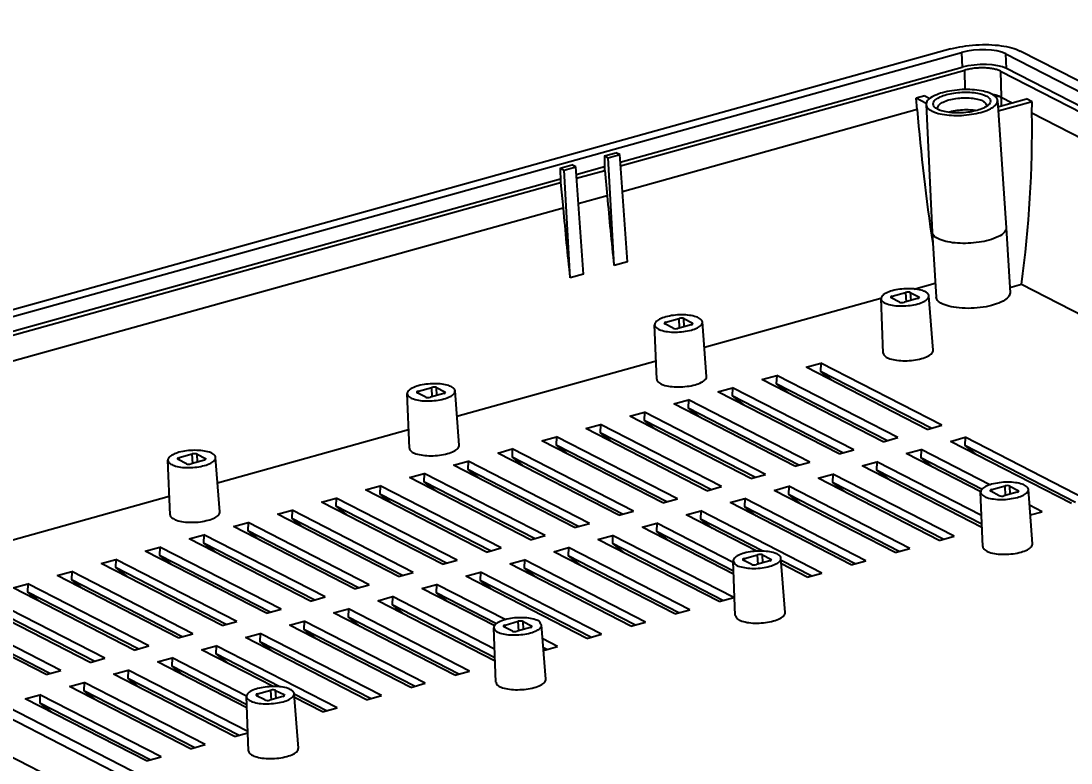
# Model space of a CAD drawing. Header units: millimetres. Extents: x -5407 to -45, y -6458 to 594.
# Drawn here: x -1133.2 to -1036.7, y -1979.2 to -1911 of the extents above; entities that cross this region are included whole.
import ezdxf

# ---------------------------------------------------------------- set-up
doc = ezdxf.new("R2010")
doc.units = ezdxf.units.MM
doc.layers.get('0').update_dxf_attribs({"linetype": 'CONTINUOUS'})
doc.layers.get('Defpoints').update_dxf_attribs({"linetype": 'CONTINUOUS'})
doc.layers.add('dim', color=3, linetype='CONTINUOUS', lineweight=9)
doc.styles.add('LongTou', font='romand.shx', dxfattribs={"width": 0.8, "bigfont": 'whgdtxt.shx'})
doc.dimstyles.new('YanXiu', dxfattribs={"dimtxt": 2.5, "dimasz": 2.2, "dimexe": 1, "dimexo": 0, "dimgap": 0.66, "dimtad": 0, "dimzin": 0, "dimdsep": 46, "dimtxsty": 'LongTou', "dimblk": 'CLOSEDBLANK', "dimcen": 0, "dimclrd": 256, "dimclre": 131, "dimclrt": 42, "dimadec": 0, "dimazin": 0, "dimtfac": 1, "dimtdec": 4, "dimtofl": 0, "dimtmove": 0, "dimatfit": 3, "dimldrblk": 'CLOSEDBLANK', "dimfxl": 0, "dimtolj": 1, "dimtzin": 0, "dimlwd": 0, "dimlwe": 0, "dimarcsym": 0})

# ---------------------------------------------------------------- blocks, each defined once
blk = doc.blocks.new('*U6')
at = {"color": 7}
for p, q in [((7.59, 65.28), (-154.65, 20.14)), ((-154.01, 19.57), (8.82, 64.88)), ((8.82, 64.88), (8.9, 63.17)), ((13.99, 63.03), (13.92, 64.73)), ((13.92, 64.73), (33.44, 54.71)), ((33.26, 55.97), (15.58, 65.05)), ((8.9, 63.17), (-30.36, 52.25)), ((-30.33, 51.85), (9.2, 62.85)), ((9.26, 60.6), (9.2, 62.85)), ((13.32, 62.73), (13.4, 59.74)), ((13.32, 62.73), (31, 53.65)), ((31.62, 53.97), (13.99, 63.03)), ((4.62, 59.9), (3.61, 59.62)), ((3.74, 58.32), (3.61, 59.62)), ((4.78, 59.02), (3.61, 59.62)), ((4.62, 59.9), (5.2, 59.6)), ((12.96, 59.38), (13.96, 44.75)), ((13.01, 58.65), (16.29, 59.56)), ((16.94, 59.23), (13.05, 58.15)), ((13.4, 59.74), (14.64, 59.1)), ((16.94, 59.23), (16.29, 59.56)), ((16.91, 57.94), (16.94, 59.23)), ((3.74, 58.32), (-30.12, 48.89)), ((4.75, 58.9), (5.47, 44.25)), ((16.91, 57.94), (31.18, 50.61)), ((-32.19, 53.01), (-30.87, 53.37)), ((-31.75, 52.78), (-30.43, 53.15)), ((-30.43, 53.15), (-30.87, 53.37)), ((-29.54, 40.83), (-30.43, 53.15)), ((-37.25, 51.6), (-35.93, 51.97)), ((-35.48, 51.74), (-35.93, 51.97)), ((-32.19, 53.01), (-32.16, 51.38)), ((-32.19, 53.01), (-31.75, 52.78)), ((-31.06, 40.41), (-31.75, 52.78)), ((-37.25, 51.6), (-37.22, 49.98)), ((-37.25, 51.6), (-36.81, 51.37)), ((-36.81, 51.37), (-35.48, 51.74)), ((-36.12, 39), (-36.81, 51.37)), ((-34.6, 39.42), (-35.48, 51.74)), ((-32.16, 51.75), (-35.42, 50.84)), ((-35.39, 50.44), (-32.15, 51.34)), ((-32.15, 51.34), (-31.85, 48.41)), ((-37.22, 50.34), (-106.25, 31.13)), ((-106.22, 30.73), (-37.21, 49.94)), ((-37.21, 49.94), (-36.91, 47)), ((-31.85, 48.41), (-35.18, 47.49)), ((-36.91, 47), (-106.01, 27.78)), ((13.96, 44.75), (13.96, 44.74)), ((13.96, 44.74), (14.4, 37.28)), ((5.47, 44.24), (5.47, 44.25)), ((5.47, 44.24), (5.91, 36.78)), ((-29.54, 40.83), (-31.06, 40.41)), ((-34.6, 39.42), (-36.12, 39)), ((3.36, 37.71), (5.82, 38.4)), ((15.7, 38.24), (14.36, 37.87)), ((30.22, 30.78), (15.7, 38.24)), ((-20.7, 31.02), (-0.43, 36.66)), ((-0.16, 30.35), (-0.41, 36.61)), ((1.72, 36.21), (0.76, 36.7)), ((0.88, 36.91), (2.4, 37.33)), ((0.9, 36.63), (0.88, 36.91)), ((3.79, 36.61), (2.27, 36.19)), ((2.4, 37.33), (2.46, 36.2)), ((2.95, 37.31), (3, 36.39)), ((2.95, 37.31), (3.91, 36.82)), ((3.92, 36.67), (3.91, 36.82)), ((3.91, 36.82), (3.97, 36.75)), ((5.56, 30.69), (5.08, 36.93)), ((-25.13, 33.9), (-23.61, 34.33)), ((-25.1, 33.62), (-25.13, 33.9)), ((-23.55, 33.2), (-23.61, 34.33)), ((-23.01, 33.39), (-23.06, 34.31)), ((-23.06, 34.31), (-22.09, 33.82)), ((-22.09, 33.67), (-22.09, 33.82)), ((-22.09, 33.82), (-22.03, 33.74)), ((-20.44, 27.68), (-20.93, 33.93)), ((-26.17, 27.35), (-26.42, 33.6)), ((-24.29, 33.21), (-25.25, 33.7)), ((-22.22, 33.61), (-23.74, 33.19)), ((-49.12, 23.11), (-26.25, 29.47)), ((-9.03, 28.73), (-7.34, 29.2)), ((-7.34, 29.2), (-7.38, 28.24)), ((6.56, 22.06), (-7.34, 29.2)), ((-14.09, 27.32), (-12.4, 27.79)), ((-12.4, 27.79), (-12.44, 26.83)), ((1.5, 20.65), (-12.4, 27.79)), ((4.88, 21.59), (-9.03, 28.73)), ((5.33, 21.72), (-7.38, 28.24)), ((-7.38, 28.24), (-6.03, 27.19)), ((-0.18, 20.18), (-14.09, 27.32)), ((0.27, 20.31), (-12.44, 26.83)), ((-12.44, 26.83), (-11.08, 25.78)), ((-54.58, 19.44), (-54.83, 25.7)), ((-52.7, 25.3), (-53.67, 25.79)), ((-53.54, 26), (-52.02, 26.42)), ((-53.52, 25.72), (-53.54, 26)), ((-50.63, 25.7), (-52.15, 25.28)), ((-51.97, 25.29), (-52.02, 26.42)), ((-51.43, 25.48), (-51.47, 26.4)), ((-51.47, 26.4), (-50.51, 25.91)), ((-50.51, 25.76), (-50.51, 25.91)), ((-50.51, 25.91), (-50.45, 25.84)), ((-48.86, 19.78), (-49.34, 26.02)), ((-19.15, 25.92), (-17.46, 26.38)), ((-5.24, 18.78), (-19.15, 25.92)), ((-17.46, 26.38), (-17.5, 25.43)), ((-17.5, 25.43), (-16.14, 24.37)), ((-4.79, 18.9), (-17.5, 25.43)), ((-3.55, 19.24), (-17.46, 26.38)), ((-24.21, 24.51), (-22.52, 24.98)), ((-10.3, 17.37), (-24.21, 24.51)), ((-22.52, 24.98), (-22.56, 24.02)), ((-8.61, 17.84), (-22.52, 24.98)), ((-29.26, 23.1), (-27.58, 23.57)), ((-15.36, 15.96), (-29.26, 23.1)), ((-27.58, 23.57), (-27.62, 22.61)), ((-13.67, 16.43), (-27.58, 23.57)), ((-9.85, 17.49), (-22.56, 24.02)), ((-22.56, 24.02), (-21.2, 22.97)), ((-34.32, 21.69), (-32.64, 22.16)), ((-32.64, 22.16), (-32.68, 21.2)), ((-18.73, 15.02), (-32.64, 22.16)), ((-14.91, 16.09), (-27.62, 22.61)), ((-27.62, 22.61), (-26.26, 21.56)), ((4.88, 21.59), (6.56, 22.06)), ((-76.61, 15.46), (-54.67, 21.57)), ((-39.38, 20.28), (-37.7, 20.75)), ((-37.7, 20.75), (-37.74, 19.8)), ((-23.79, 13.61), (-37.7, 20.75)), ((-20.42, 14.55), (-34.32, 21.69)), ((-32.68, 21.2), (-31.32, 20.15)), ((-19.97, 14.68), (-32.68, 21.2)), ((-0.18, 20.18), (1.5, 20.65)), ((7.55, 20.22), (9.24, 20.69)), ((9.24, 20.69), (9.2, 19.73)), ((23.14, 13.55), (9.24, 20.69)), ((-44.44, 18.88), (-42.76, 19.35)), ((-42.76, 19.35), (-42.79, 18.39)), ((-28.85, 12.21), (-42.76, 19.35)), ((-25.48, 13.14), (-39.38, 20.28)), ((-37.74, 19.8), (-36.38, 18.74)), ((-25.03, 13.27), (-37.74, 19.8)), ((21.46, 13.08), (7.55, 20.22)), ((21.91, 13.2), (9.2, 19.73)), ((9.2, 19.73), (10.55, 18.68)), ((-80.19, 17.65), (-81.15, 18.14)), ((-81.03, 18.35), (-79.51, 18.77)), ((-81.01, 18.07), (-81.03, 18.35)), ((-79.45, 17.64), (-79.51, 18.77)), ((-78.91, 17.84), (-78.96, 18.75)), ((-78.96, 18.75), (-78, 18.26)), ((-77.99, 18.11), (-78, 18.26)), ((-78, 18.26), (-77.94, 18.19)), ((-76.35, 12.13), (-76.83, 18.37)), ((-30.54, 11.74), (-44.44, 18.88)), ((-30.09, 11.86), (-42.79, 18.39)), ((-42.79, 18.39), (-41.44, 17.33)), ((-5.24, 18.78), (-3.55, 19.24)), ((2.49, 18.81), (4.18, 19.28)), ((11.04, 14.42), (2.49, 18.81)), ((4.18, 19.28), (4.14, 18.32)), ((11.19, 14.7), (4.14, 18.32)), ((4.14, 18.32), (5.49, 17.27)), ((12.09, 15.21), (4.18, 19.28)), ((-156.44, 17.19), (-15.56, -55.15)), ((-155.15, 17.69), (-13.9, -54.83)), ((-82.07, 11.79), (-82.32, 18.05)), ((-78.12, 18.06), (-79.64, 17.63)), ((-49.5, 17.47), (-47.82, 17.94)), ((-35.6, 10.33), (-49.5, 17.47)), ((-47.82, 17.94), (-47.85, 16.98)), ((-35.15, 10.45), (-47.85, 16.98)), ((-47.85, 16.98), (-46.5, 15.93)), ((-33.91, 10.8), (-47.82, 17.94)), ((-10.3, 17.37), (-8.61, 17.84)), ((-2.57, 17.4), (-0.88, 17.87)), ((11.18, 10.34), (-2.57, 17.4)), ((-0.88, 17.87), (-0.92, 16.91)), ((11.17, 10.71), (-0.92, 16.91)), ((-0.92, 16.91), (0.44, 15.86)), ((11.13, 11.71), (-0.88, 17.87)), ((-54.56, 16.06), (-52.87, 16.53)), ((-40.66, 8.92), (-54.56, 16.06)), ((-52.87, 16.53), (-52.91, 15.57)), ((-38.97, 9.39), (-52.87, 16.53)), ((-15.36, 15.96), (-13.67, 16.43)), ((-7.63, 15.99), (-5.94, 16.46)), ((6.28, 8.85), (-7.63, 15.99)), ((-5.94, 16.46), (-5.98, 15.51)), ((7.97, 9.32), (-5.94, 16.46)), ((-59.62, 14.65), (-57.93, 15.12)), ((-45.71, 7.51), (-59.62, 14.65)), ((-57.93, 15.12), (-57.97, 14.16)), ((-44.03, 7.98), (-57.93, 15.12)), ((-52.91, 15.57), (-51.56, 14.52)), ((-40.2, 9.05), (-52.91, 15.57)), ((-20.42, 14.55), (-18.73, 15.02)), ((-12.69, 14.59), (-11, 15.06)), ((1.22, 7.45), (-12.69, 14.59)), ((-11, 15.06), (-11.04, 14.1)), ((2.91, 7.92), (-11, 15.06)), ((6.73, 8.98), (-5.98, 15.51)), ((-5.98, 15.51), (-4.62, 14.45)), ((13.15, 13.98), (12.19, 14.48)), ((12.31, 14.68), (13.83, 15.1)), ((12.33, 14.4), (12.31, 14.68)), ((13.89, 13.98), (13.83, 15.1)), ((14.43, 14.17), (14.38, 15.09)), ((14.38, 15.09), (15.34, 14.59)), ((15.35, 14.45), (15.34, 14.59)), ((15.34, 14.59), (15.4, 14.52)), ((16.99, 8.46), (16.51, 14.7)), ((-105.02, 7.55), (-82.16, 13.92)), ((-64.68, 13.24), (-62.99, 13.71)), ((-62.99, 13.71), (-63.03, 12.76)), ((-49.09, 6.57), (-62.99, 13.71)), ((-57.97, 14.16), (-56.62, 13.11)), ((-45.26, 7.64), (-57.97, 14.16)), ((-25.48, 13.14), (-23.79, 13.61)), ((-17.74, 13.18), (-16.06, 13.65)), ((-16.06, 13.65), (-16.1, 12.69)), ((-2.15, 6.51), (-16.06, 13.65)), ((1.67, 7.57), (-11.04, 14.1)), ((-11.04, 14.1), (-9.68, 13.04)), ((11.27, 8.13), (11.02, 14.38)), ((15.22, 14.39), (13.7, 13.97)), ((-155.8, 12.51), (-15.2, -59.68)), ((-69.74, 11.84), (-68.05, 12.31)), ((-68.05, 12.31), (-68.09, 11.35)), ((-54.15, 5.17), (-68.05, 12.31)), ((-50.77, 6.1), (-64.68, 13.24)), ((-50.32, 6.23), (-63.03, 12.76)), ((-63.03, 12.76), (-61.68, 11.7)), ((-30.54, 11.74), (-28.85, 12.21)), ((-22.8, 11.77), (-21.12, 12.24)), ((-21.12, 12.24), (-21.16, 11.28)), ((-7.21, 5.1), (-21.12, 12.24)), ((-3.84, 6.04), (-17.74, 13.18)), ((-3.39, 6.16), (-16.1, 12.69)), ((-16.1, 12.69), (-14.74, 11.64)), ((18.08, 12.14), (16.65, 12.88)), ((16.74, 11.77), (18.08, 12.14)), ((-74.8, 10.43), (-73.11, 10.9)), ((-73.11, 10.9), (-73.15, 9.94)), ((-59.21, 3.76), (-73.11, 10.9)), ((-55.83, 4.7), (-69.74, 11.84)), ((-68.09, 11.35), (-66.74, 10.3)), ((-55.38, 4.82), (-68.09, 11.35)), ((-14.67, 7.6), (-22.8, 11.77)), ((-21.16, 11.28), (-19.8, 10.23)), ((-13.99, 7.6), (-21.16, 11.28)), ((16.85, 11.8), (16.73, 11.86)), ((-60.89, 3.29), (-74.8, 10.43)), ((-73.15, 9.94), (-71.79, 8.89)), ((-60.44, 3.41), (-73.15, 9.94)), ((-35.6, 10.33), (-33.91, 10.8)), ((-27.86, 10.36), (-26.18, 10.83)), ((-17.34, 4.96), (-27.86, 10.36)), ((-26.18, 10.83), (-26.22, 9.87)), ((-17.35, 5.32), (-26.22, 9.87)), ((-26.22, 9.87), (-24.86, 8.82)), ((-17.39, 6.32), (-26.18, 10.83)), ((-79.86, 9.02), (-78.17, 9.49)), ((-65.95, 1.88), (-79.86, 9.02)), ((-78.17, 9.49), (-78.21, 8.53)), ((-78.21, 8.53), (-76.85, 7.48)), ((-65.5, 2.01), (-78.21, 8.53)), ((-64.27, 2.35), (-78.17, 9.49)), ((-40.66, 8.92), (-38.97, 9.39)), ((-32.92, 8.96), (-31.24, 9.42)), ((-19.02, 1.82), (-32.92, 8.96)), ((-31.24, 9.42), (-31.27, 8.47)), ((-18.57, 1.94), (-31.27, 8.47)), ((-31.27, 8.47), (-29.92, 7.41)), ((-17.33, 2.28), (-31.24, 9.42)), ((6.28, 8.85), (7.97, 9.32)), ((-84.92, 7.61), (-83.23, 8.08)), ((-71.01, 0.47), (-84.92, 7.61)), ((-83.23, 8.08), (-83.27, 7.12)), ((-69.32, 0.94), (-83.23, 8.08)), ((-45.71, 7.51), (-44.03, 7.98)), ((-37.98, 7.55), (-36.3, 8.02)), ((-24.08, 0.41), (-37.98, 7.55)), ((-36.3, 8.02), (-36.33, 7.06)), ((-22.39, 0.88), (-36.3, 8.02)), ((1.22, 7.45), (2.91, 7.92)), ((-89.98, 6.21), (-88.29, 6.67)), ((-76.07, -0.93), (-89.98, 6.21)), ((-88.29, 6.67), (-88.33, 5.72)), ((-74.38, -0.46), (-88.29, 6.67)), ((-70.56, 0.6), (-83.27, 7.12)), ((-83.27, 7.12), (-81.91, 6.07)), ((-50.77, 6.1), (-49.09, 6.57)), ((-43.04, 6.14), (-41.35, 6.61)), ((-29.14, -1), (-43.04, 6.14)), ((-41.35, 6.61), (-41.39, 5.65)), ((-27.45, -0.53), (-41.35, 6.61)), ((-23.62, 0.53), (-36.33, 7.06)), ((-36.33, 7.06), (-34.98, 6.01)), ((-17.15, 0.22), (-17.4, 6.47)), ((-15.27, 6.08), (-16.23, 6.57)), ((-16.11, 6.77), (-14.59, 7.2)), ((-16.08, 6.49), (-16.11, 6.77)), ((-13.2, 6.48), (-14.71, 6.06)), ((-14.53, 6.07), (-14.59, 7.2)), ((-13.99, 6.26), (-14.04, 7.18)), ((-14.04, 7.18), (-13.07, 6.69)), ((-13.07, 6.54), (-13.07, 6.69)), ((-13.07, 6.69), (-13.01, 6.61)), ((-11.42, 0.55), (-11.91, 6.8)), ((-8.45, 4.76), (-11.88, 6.52)), ((-8.9, 4.63), (-11.86, 6.15)), ((-3.84, 6.04), (-2.15, 6.51)), ((-95.03, 4.8), (-93.35, 5.27)), ((-93.35, 5.27), (-93.39, 4.31)), ((-79.44, -1.87), (-93.35, 5.27)), ((-88.33, 5.72), (-86.97, 4.66)), ((-75.62, -0.81), (-88.33, 5.72)), ((-55.83, 4.7), (-54.15, 5.17)), ((-48.1, 4.73), (-46.41, 5.2)), ((-46.41, 5.2), (-46.45, 4.24)), ((-32.51, -1.94), (-46.41, 5.2)), ((-41.39, 5.65), (-40.04, 4.6)), ((-28.68, -0.87), (-41.39, 5.65)), ((-8.9, 4.63), (-7.21, 5.1)), ((-100.09, 3.39), (-98.41, 3.86)), ((-98.41, 3.86), (-98.45, 2.9)), ((-84.5, -3.28), (-98.41, 3.86)), ((-81.13, -2.34), (-95.03, 4.8)), ((-93.39, 4.31), (-92.03, 3.26)), ((-80.68, -2.22), (-93.39, 4.31)), ((-60.89, 3.29), (-59.21, 3.76)), ((-53.16, 3.32), (-51.47, 3.79)), ((-51.47, 3.79), (-51.51, 2.84)), ((-43.6, -0.25), (-51.47, 3.79)), ((-34.19, -2.41), (-48.1, 4.73)), ((-33.74, -2.28), (-46.45, 4.24)), ((-46.45, 4.24), (-45.1, 3.19)), ((-89.56, -4.69), (-103.47, 2.45)), ((-86.19, -3.75), (-100.09, 3.39)), ((-98.45, 2.9), (-97.09, 1.85)), ((-85.74, -3.62), (-98.45, 2.9)), ((-44.78, -0.98), (-53.16, 3.32)), ((-44.64, -0.69), (-51.51, 2.84)), ((-51.51, 2.84), (-50.16, 1.78)), ((-91.25, -5.16), (-105.15, 1.98)), ((-90.8, -5.03), (-103.51, 1.49)), ((-65.95, 1.88), (-64.27, 2.35)), ((-58.22, 1.92), (-56.53, 2.39)), ((-44.73, -5.01), (-58.22, 1.92)), ((-56.53, 2.39), (-56.57, 1.43)), ((-56.57, 1.43), (-55.22, 0.37)), ((-44.75, -4.64), (-56.57, 1.43)), ((-44.79, -3.65), (-56.53, 2.39)), ((-19.02, 1.82), (-17.33, 2.28)), ((-96.31, -6.57), (-110.21, 0.57)), ((-95.86, -6.44), (-108.56, 0.09)), ((-94.62, -6.1), (-108.53, 1.04)), ((-71.01, 0.47), (-69.32, 0.94)), ((-63.28, 0.51), (-61.59, 0.98)), ((-49.37, -6.63), (-63.28, 0.51)), ((-61.59, 0.98), (-61.63, 0.02)), ((-61.63, 0.02), (-60.27, -1.03)), ((-48.92, -6.51), (-61.63, 0.02)), ((-47.69, -6.16), (-61.59, 0.98)), ((-24.08, 0.41), (-22.39, 0.88)), ((-76.07, -0.93), (-74.38, -0.46)), ((-68.34, -0.9), (-66.65, -0.43)), ((-54.43, -8.04), (-68.34, -0.9)), ((-66.65, -0.43), (-66.69, -1.39)), ((-52.75, -7.57), (-66.65, -0.43)), ((-44.64, -7.43), (-44.88, -1.18)), ((-42.75, -1.57), (-43.72, -1.08)), ((-43.59, -0.88), (-42.08, -0.45)), ((-43.57, -1.15), (-43.59, -0.88)), ((-40.68, -1.17), (-42.2, -1.59)), ((-42.02, -1.58), (-42.08, -0.45)), ((-41.48, -1.39), (-41.52, -0.47)), ((-41.52, -0.47), (-40.56, -0.96)), ((-40.56, -1.11), (-40.56, -0.96)), ((-40.56, -0.96), (-40.5, -1.03)), ((-38.91, -7.09), (-39.39, -0.85)), ((-29.14, -1), (-27.45, -0.53)), ((-81.13, -2.34), (-79.44, -1.87)), ((-73.4, -2.31), (-71.71, -1.84)), ((-59.49, -9.45), (-73.4, -2.31)), ((-71.71, -1.84), (-71.75, -2.8)), ((-57.8, -8.98), (-71.71, -1.84)), ((-53.98, -7.91), (-66.69, -1.39)), ((-66.69, -1.39), (-65.33, -2.44)), ((-34.19, -2.41), (-32.51, -1.94)), ((-86.19, -3.75), (-84.5, -3.28)), ((-78.46, -3.72), (-76.77, -3.25)), ((-76.77, -3.25), (-76.81, -4.2)), ((-62.86, -10.39), (-76.77, -3.25)), ((-59.04, -9.32), (-71.75, -2.8)), ((-71.75, -2.8), (-70.39, -3.85)), ((-37.57, -3.35), (-39.27, -2.47)), ((-38.8, -3.69), (-39.19, -3.49)), ((-39.17, -3.79), (-37.57, -3.35)), ((-91.25, -5.16), (-89.56, -4.69)), ((-83.51, -5.12), (-81.83, -4.65)), ((-81.83, -4.65), (-81.87, -5.61)), ((-73.28, -9.04), (-81.83, -4.65)), ((-70.23, -7.94), (-78.46, -3.72)), ((-76.81, -4.2), (-75.45, -5.26)), ((-69.45, -7.98), (-76.81, -4.2)), ((-73.25, -10.39), (-83.51, -5.12)), ((-81.87, -5.61), (-80.51, -6.66)), ((-73.26, -10.03), (-81.87, -5.61)), ((-96.31, -6.57), (-94.62, -6.1)), ((-88.57, -6.53), (-86.89, -6.06)), ((-74.67, -13.67), (-88.57, -6.53)), ((-86.89, -6.06), (-86.93, -7.02)), ((-74.22, -13.54), (-86.93, -7.02)), ((-86.93, -7.02), (-85.57, -8.07)), ((-73.14, -13.12), (-86.89, -6.06)), ((-49.37, -6.63), (-47.69, -6.16)), ((-93.63, -7.94), (-91.95, -7.47)), ((-79.73, -15.08), (-93.63, -7.94)), ((-91.95, -7.47), (-91.98, -8.43)), ((-91.98, -8.43), (-90.63, -9.48)), ((-79.28, -14.95), (-91.98, -8.43)), ((-78.04, -14.61), (-91.95, -7.47)), ((-72.01, -8.78), (-70.49, -8.36)), ((-70.43, -9.49), (-70.49, -8.36)), ((-69.89, -9.29), (-69.94, -8.38)), ((-69.94, -8.38), (-68.98, -8.87)), ((-54.43, -8.04), (-52.75, -7.57)), ((-98.69, -9.35), (-97.01, -8.88)), ((-84.79, -16.49), (-98.69, -9.35)), ((-97.01, -8.88), (-97.04, -9.83)), ((-83.1, -16.02), (-97.01, -8.88)), ((-73.05, -15.34), (-73.3, -9.08)), ((-71.17, -9.48), (-72.13, -8.99)), ((-71.99, -9.06), (-72.01, -8.78)), ((-69.1, -9.07), (-70.62, -9.5)), ((-68.97, -9.02), (-68.98, -8.87)), ((-68.98, -8.87), (-68.92, -8.94)), ((-67.33, -15), (-67.81, -8.76)), ((-64.1, -10.73), (-67.81, -8.83)), ((-64.55, -10.85), (-67.78, -9.2)), ((-59.49, -9.45), (-57.8, -8.98)), ((-97.04, -9.83), (-95.69, -10.89)), ((-84.34, -16.36), (-97.04, -9.83)), ((-64.55, -10.85), (-62.86, -10.39)), ((-74.67, -13.67), (-73.13, -13.24)), ((-79.73, -15.08), (-78.04, -14.61)), ((-84.79, -16.49), (-83.1, -16.02))]:
    blk.add_line(p, q, dxfattribs=at)
for centre, radius, start, end in [((11.62, 55.17), 4.93, 76.408, 80.4431), ((11.63, 53.63), 6.38, 79.5784, 81.1466), ((-312.45, 46.9), 326.1, 2.0848, 2.256), ((8.82, 53.2), 5.02, 105.5471, 106.3546), ((10.08, 62.37), 4.46, 294.7197, 295.1379)]:
    blk.add_arc(centre, radius, start, end, dxfattribs=at)
for centre, major_axis, ratio, start_param, end_param in [((10.8, 63.87), (3.69, 0.22), 0.357423, 0.544552, 2.11413), ((10.88, 62.16), (3.69, 0.22), 0.357423, 0.544552, 2.11413), ((66.02, 31.92), (-30.37, 113.14), 0.486781, 1.207416, 1.344272), ((-82.09, 36.22), (52.27, 104.84), 0.802176, -1.172421, -0.996785), ((30.42, 22.02), (-30.37, 113.14), 0.486781, 1.207416, 1.27896), ((25.36, 20.61), (-30.37, 113.14), 0.486781, 1.207416, 1.27896), ((1.09, 36.8), (0.399, 0.023), 0.356941, 2.115348, 3.68584), ((2.06, 36.3), (0.399, 0.023), 0.357134, -2.597223, -1.026732), ((2.61, 37.22), (0.399, 0.023), 0.357134, 0.544369, 2.114861), ((3.57, 36.72), (0.399, 0.023), 0.356941, -1.026245, -0.008026), ((-24.91, 33.79), (0.399, 0.023), 0.356941, 2.115348, 3.68584), ((-23.39, 34.22), (0.399, 0.023), 0.357134, 0.544369, 2.114861), ((-23.95, 33.3), (0.399, 0.023), 0.357134, -2.597223, -1.026732), ((-22.43, 33.72), (0.399, 0.023), 0.356941, -1.026245, -0.008026), ((-53.33, 25.89), (0.399, 0.023), 0.356941, 2.115348, 3.68584), ((-51.81, 26.31), (0.399, 0.023), 0.357134, 0.544369, 2.114861), ((-50.85, 25.81), (0.399, 0.023), 0.356941, -1.026245, -0.008026), ((-52.37, 25.39), (0.399, 0.023), 0.357134, -2.597223, -1.026732), ((-80.82, 18.24), (0.399, 0.023), 0.356941, 2.115348, 3.68584), ((-79.3, 18.66), (0.399, 0.023), 0.357134, 0.544369, 2.114861), ((-78.34, 18.17), (0.399, 0.023), 0.356941, -1.026245, -0.008026), ((-79.85, 17.74), (0.399, 0.023), 0.357134, -2.597223, -1.026732), ((12.52, 14.57), (0.399, 0.023), 0.356941, 2.115348, 3.68584), ((14.04, 14.99), (0.399, 0.023), 0.357134, 0.544369, 2.114861), ((15.01, 14.5), (0.399, 0.023), 0.356941, -1.026245, -0.008026), ((13.49, 14.08), (0.399, 0.023), 0.357134, -2.597223, -1.026732), ((-14.37, 7.09), (0.399, 0.023), 0.357134, 0.544369, 2.114861), ((-15.89, 6.66), (0.399, 0.023), 0.356941, 2.115348, 3.68584), ((-14.93, 6.17), (0.399, 0.023), 0.357134, -2.597223, -1.026732), ((-13.41, 6.59), (0.399, 0.023), 0.356941, -1.026245, -0.008026), ((-43.38, -0.99), (0.399, 0.023), 0.356941, 2.115348, 3.68584), ((-41.86, -0.56), (0.399, 0.023), 0.357134, 0.544369, 2.114861), ((-40.9, -1.06), (0.399, 0.023), 0.356941, -1.026245, -0.008026), ((-42.42, -1.48), (0.399, 0.023), 0.357134, -2.597223, -1.026732), ((-70.28, -8.47), (0.399, 0.023), 0.357134, 0.544369, 2.114861), ((-71.8, -8.89), (0.399, 0.023), 0.356941, 2.115348, 3.68584), ((-70.83, -9.39), (0.399, 0.023), 0.357134, -2.597223, -1.026732), ((-69.31, -8.96), (0.399, 0.023), 0.356941, -1.026245, -0.008026)]:
    blk.add_ellipse(centre, major_axis=major_axis, ratio=ratio, start_param=start_param, end_param=end_param, dxfattribs=at)
for points, start_tangent, end_tangent in [([(7.59, 65.28), (8.97, 65.58), (10.47, 65.75), (11.97, 65.78), (13.38, 65.66), (14.61, 65.42), (15.58, 65.05)], (0.963395, 0.268086), (0.889585, -0.456769)), ([(13.32, 62.73), (12.96, 62.88), (12.52, 62.99), (12.01, 63.07), (11.45, 63.11), (10.87, 63.1), (10.29, 63.06), (9.72, 62.97), (9.2, 62.85)], (-0.889445, 0.457043), (-0.963356, -0.268225)), ([(12.96, 59.38), (12.93, 59.54), (12.61, 59.92), (11.99, 60.24), (11.12, 60.48), (10.06, 60.6), (8.9, 60.61), (7.73, 60.49), (6.66, 60.26)], (-0.049312, 0.998783), (-0.963395, -0.268086)), ([(7.09, 60.04), (7.95, 60.22), (8.88, 60.31), (9.8, 60.31), (10.65, 60.22), (11.35, 60.03), (11.86, 59.77), (12.12, 59.47), (12.12, 59.13), (11.93, 58.86)], (0.963395, 0.268086), (-0.729696, -0.683772)), ([(6.66, 60.26), (5.77, 59.94), (5.13, 59.56), (4.8, 59.15), (4.76, 58.9)], (-0.963395, -0.268086), (0.033937, -0.999424)), ([(5.84, 58.5), (5.6, 58.8), (5.6, 59.13), (5.86, 59.47), (6.38, 59.78), (7.09, 60.04)], (-0.798721, 0.601701), (0.963395, 0.268086)), ([(6.29, 58.9), (6.73, 59.19), (7.39, 59.44)], (0.721877, 0.692021), (0.963395, 0.268086)), ([(7.39, 59.44), (8.19, 59.6), (9.06, 59.67), (9.92, 59.65), (10.67, 59.53), (11.25, 59.32), (11.59, 59.05), (11.68, 58.83)], (0.963395, 0.268086), (0.098916, -0.995096)), ([(11.98, 58.34), (12.59, 58.71), (12.92, 59.12), (12.96, 59.38)], (0.905276, 0.424824), (-0.049312, 0.998783)), ([(13.13, 59.85), (12.78, 59.96)], (-0.940022, 0.341115), (-0.971786, 0.235864)), ([(13.09, 59.84), (12.78, 59.9)], (-0.96877, 0.24796), (-0.983471, 0.181065)), ([(13.4, 59.74), (13.09, 59.84)], (-0.934538, 0.355863), (-0.96877, 0.24796)), ([(13.4, 59.74), (13.13, 59.85)], (-0.888325, 0.459215), (-0.940022, 0.341115)), ([(4.76, 58.9), (4.79, 58.73), (5.11, 58.34), (5.73, 58.02)], (0.033937, -0.999424), (0.938549, -0.345146)), ([(5.73, 58.02), (6.6, 57.79)], (0.938549, -0.345146), (0.983341, -0.181772)), ([(6.36, 58.23), (5.86, 58.49), (5.84, 58.5)], (-0.940425, 0.340001), (-0.798721, 0.601701)), ([(6.09, 58.5), (6.1, 58.59), (6.29, 58.9)], (-0.098916, 0.995096), (0.721877, 0.692021)), ([(6.14, 58.34), (6.09, 58.5)], (-0.444709, 0.895675), (-0.098916, 0.995096)), ([(10.62, 58.23), (9.77, 58.04), (8.84, 57.95), (7.92, 57.95), (7.07, 58.05), (6.36, 58.23)], (-0.963395, -0.268086), (-0.940425, 0.340001)), ([(10.02, 58.25), (9.17, 58.28), (8.29, 58.2), (7.47, 58.04)], (-0.995737, 0.092242), (-0.963395, -0.268086)), ([(9.98, 57.78), (11.06, 58)], (0.988501, 0.151214), (0.963395, 0.268086)), ([(10.42, 58.2), (10.02, 58.25)], (-0.986368, 0.164557), (-0.995737, 0.092242)), ([(11.34, 58.48), (10.62, 58.23)], (-0.908127, -0.418695), (-0.963395, -0.268086)), ([(11.06, 58), (11.95, 58.32)], (0.963395, 0.268086), (0.908353, 0.418205)), ([(11.93, 58.86), (11.85, 58.79), (11.34, 58.48)], (-0.729696, -0.683772), (-0.908127, -0.418695)), ([(11.68, 58.75), (11.65, 58.64)], (-0.133142, -0.991097), (-0.414411, -0.91009)), ([(11.68, 58.83), (11.68, 58.75)], (0.098916, -0.995096), (-0.133142, -0.991097)), ([(6.6, 57.79), (7.66, 57.67), (8.81, 57.66), (9.98, 57.78)], (0.983341, -0.181772), (0.988501, 0.151214)), ([(13.96, 44.74), (13.77, 44.25), (13.09, 43.74), (11.99, 43.33)], (0.034843, -0.999393), (-0.963395, -0.268086)), ([(11.99, 43.33), (10.84, 43.08), (9.59, 42.97), (8.36, 42.98), (7.25, 43.13), (6.35, 43.4), (5.74, 43.76), (5.48, 44.18), (5.48, 44.24)], (-0.963395, -0.268086), (-0.02966, 0.99956)), ([(0.86, 37.52), (0.16, 37.25), (-0.28, 36.92), (-0.41, 36.61)], (-0.963395, -0.268086), (0.014972, -0.999888)), ([(2.7, 37.75), (1.74, 37.69), (0.86, 37.52)], (-0.999992, -0.003908), (-0.963395, -0.268086)), ([(3.6, 37.7), (2.7, 37.75)], (-0.990464, 0.137772), (-0.999992, -0.003908)), ([(5.08, 36.93), (5.08, 36.94), (4.87, 37.27), (4.37, 37.53), (3.6, 37.7)], (-0.057529, 0.998344), (-0.990464, 0.137772)), ([(-0.41, 36.61), (-0.41, 36.58), (-0.2, 36.25), (0.3, 36), (1.07, 35.82), (1.97, 35.77), (2.92, 35.83), (3.81, 36.01)], (0.014972, -0.999888), (0.963395, 0.268086)), ([(3.81, 36.01), (4.51, 36.27), (4.95, 36.6), (5.08, 36.93)], (0.963395, 0.268086), (-0.057529, 0.998344)), ([(14.4, 37.28), (14.22, 36.81), (13.6, 36.32), (12.6, 35.92), (11.33, 35.63), (9.93, 35.5), (8.55, 35.54), (7.36, 35.75), (6.46, 36.1), (5.98, 36.54), (5.92, 36.78)], (0.039005, -0.999239), (-0.054279, 0.998526)), ([(-25.14, 34.51), (-25.85, 34.25), (-26.29, 33.92), (-26.42, 33.6)], (-0.963395, -0.268086), (0.014972, -0.999888)), ([(-23.3, 34.75), (-24.26, 34.69), (-25.14, 34.51)], (-0.999992, -0.003908), (-0.963395, -0.268086)), ([(-22.4, 34.69), (-23.3, 34.75)], (-0.990464, 0.137772), (-0.999992, -0.003908)), ([(-20.93, 33.93), (-20.93, 33.94), (-21.14, 34.26), (-21.64, 34.52), (-22.4, 34.69)], (-0.057529, 0.998344), (-0.990464, 0.137772)), ([(-22.2, 33), (-21.5, 33.27), (-21.05, 33.6), (-20.93, 33.93)], (0.963395, 0.268086), (-0.057529, 0.998344)), ([(-26.42, 33.6), (-26.42, 33.58), (-26.21, 33.25), (-25.7, 32.99), (-24.94, 32.82), (-24.04, 32.76), (-23.08, 32.83), (-22.2, 33)], (0.014972, -0.999888), (0.963395, 0.268086)), ([(-0.16, 30.35), (-0.16, 30.33), (0.06, 29.99), (0.58, 29.71), (1.38, 29.54), (2.32, 29.48), (3.32, 29.54), (4.23, 29.73)], (0.015203, -0.999884), (0.963395, 0.268086)), ([(4.23, 29.73), (4.97, 30), (5.43, 30.34), (5.56, 30.69)], (0.963395, 0.268086), (-0.057802, 0.998328)), ([(-53.56, 26.61), (-54.26, 26.34), (-54.71, 26.01), (-54.83, 25.7)], (-0.963395, -0.268086), (0.014972, -0.999888)), ([(-51.72, 26.84), (-52.68, 26.78), (-53.56, 26.61)], (-0.999992, -0.003908), (-0.963395, -0.268086)), ([(-50.82, 26.79), (-51.72, 26.84)], (-0.990464, 0.137772), (-0.999992, -0.003908)), ([(-49.34, 26.02), (-49.34, 26.03), (-49.55, 26.36), (-50.06, 26.62), (-50.82, 26.79)], (-0.057529, 0.998344), (-0.990464, 0.137772)), ([(-26.17, 27.35), (-26.17, 27.32), (-25.95, 26.98), (-25.42, 26.71), (-24.63, 26.53), (-23.69, 26.47), (-22.69, 26.54), (-21.77, 26.72)], (0.015203, -0.999884), (0.963395, 0.268086)), ([(-21.77, 26.72), (-21.04, 27), (-20.58, 27.34), (-20.44, 27.68)], (0.963395, 0.268086), (-0.057802, 0.998328)), ([(-54.83, 25.7), (-54.83, 25.67), (-54.62, 25.34), (-54.12, 25.09), (-53.36, 24.91), (-52.46, 24.86), (-51.5, 24.92), (-50.62, 25.1)], (0.014972, -0.999888), (0.963395, 0.268086)), ([(-50.62, 25.1), (-49.91, 25.36), (-49.47, 25.69), (-49.34, 26.02)], (0.963395, 0.268086), (-0.057529, 0.998344)), ([(-54.58, 19.44), (-54.58, 19.42), (-54.37, 19.08), (-53.84, 18.8), (-53.04, 18.63), (-52.1, 18.57), (-51.11, 18.63), (-50.19, 18.82)], (0.015203, -0.999884), (0.963395, 0.268086)), ([(-50.19, 18.82), (-49.46, 19.09), (-48.99, 19.43), (-48.86, 19.78)], (0.963395, 0.268086), (-0.057802, 0.998328)), ([(-81.05, 18.96), (-81.75, 18.69), (-82.19, 18.36), (-82.32, 18.05)], (-0.963395, -0.268086), (0.014972, -0.999888)), ([(-79.21, 19.19), (-80.17, 19.13), (-81.05, 18.96)], (-0.999992, -0.003908), (-0.963395, -0.268086)), ([(-78.31, 19.14), (-79.21, 19.19)], (-0.990464, 0.137772), (-0.999992, -0.003908)), ([(-76.83, 18.37), (-76.83, 18.38), (-77.04, 18.71), (-77.54, 18.97), (-78.31, 19.14)], (-0.057529, 0.998344), (-0.990464, 0.137772)), ([(-78.11, 17.45), (-77.4, 17.71), (-76.96, 18.04), (-76.83, 18.37)], (0.963395, 0.268086), (-0.057529, 0.998344)), ([(-82.32, 18.05), (-82.32, 18.02), (-82.11, 17.7), (-81.61, 17.44), (-80.85, 17.26), (-79.94, 17.21), (-78.99, 17.27), (-78.11, 17.45)], (0.014972, -0.999888), (0.963395, 0.268086)), ([(12.29, 15.29), (11.59, 15.02), (11.15, 14.7), (11.02, 14.38)], (-0.963395, -0.268086), (0.014972, -0.999888)), ([(14.13, 15.53), (13.17, 15.47), (12.29, 15.29)], (-0.999992, -0.003908), (-0.963395, -0.268086)), ([(15.03, 15.47), (14.13, 15.53)], (-0.990464, 0.137772), (-0.999992, -0.003908)), ([(16.51, 14.7), (16.51, 14.71), (16.3, 15.04), (15.8, 15.3), (15.03, 15.47)], (-0.057529, 0.998344), (-0.990464, 0.137772)), ([(15.24, 13.78), (15.94, 14.05), (16.38, 14.37), (16.51, 14.7)], (0.963395, 0.268086), (-0.057529, 0.998344)), ([(11.02, 14.38), (11.02, 14.36), (11.23, 14.03), (11.73, 13.77), (12.5, 13.6), (13.4, 13.54), (14.36, 13.61), (15.24, 13.78)], (0.014972, -0.999888), (0.963395, 0.268086)), ([(-77.68, 11.17), (-76.94, 11.44), (-76.48, 11.78), (-76.35, 12.13)], (0.963395, 0.268086), (-0.057802, 0.998328)), ([(-82.07, 11.79), (-82.07, 11.77), (-81.85, 11.43), (-81.33, 11.16), (-80.53, 10.98), (-79.59, 10.92), (-78.59, 10.98), (-77.68, 11.17)], (0.015203, -0.999884), (0.963395, 0.268086)), ([(15.66, 7.5), (16.4, 7.78), (16.86, 8.12), (16.99, 8.46)], (0.963395, 0.268086), (-0.057802, 0.998328)), ([(-16.12, 7.38), (-16.83, 7.12), (-17.27, 6.79), (-17.4, 6.47)], (-0.963395, -0.268086), (0.014972, -0.999888)), ([(-14.28, 7.62), (-15.24, 7.56), (-16.12, 7.38)], (-0.999992, -0.003908), (-0.963395, -0.268086)), ([(-13.38, 7.56), (-14.28, 7.62)], (-0.990464, 0.137772), (-0.999992, -0.003908)), ([(-11.91, 6.8), (-11.91, 6.81), (-12.11, 7.13), (-12.62, 7.39), (-13.38, 7.56)], (-0.057529, 0.998344), (-0.990464, 0.137772)), ([(11.27, 8.13), (11.27, 8.1), (11.49, 7.76), (12.01, 7.49), (12.81, 7.31), (13.75, 7.25), (14.75, 7.32), (15.66, 7.5)], (0.015203, -0.999884), (0.963395, 0.268086)), ([(-17.4, 6.47), (-17.39, 6.45), (-17.19, 6.12), (-16.68, 5.86), (-15.92, 5.69), (-15.02, 5.63), (-14.06, 5.7), (-13.18, 5.87)], (0.014972, -0.999888), (0.963395, 0.268086)), ([(-13.18, 5.87), (-12.48, 6.14), (-12.03, 6.47), (-11.91, 6.8)], (0.963395, 0.268086), (-0.057529, 0.998344)), ([(-17.15, 0.22), (-17.14, 0.19), (-16.93, -0.15), (-16.4, -0.42), (-15.61, -0.6), (-14.67, -0.66), (-13.67, -0.59), (-12.75, -0.41)], (0.015203, -0.999884), (0.963395, 0.268086)), ([(-12.75, -0.41), (-12.02, -0.13), (-11.56, 0.21), (-11.42, 0.55)], (0.963395, 0.268086), (-0.057802, 0.998328)), ([(-43.61, -0.27), (-44.31, -0.53), (-44.76, -0.86), (-44.88, -1.18)], (-0.963395, -0.268086), (0.014972, -0.999888)), ([(-44.88, -1.18), (-44.88, -1.2), (-44.68, -1.53), (-44.17, -1.79), (-43.41, -1.96), (-42.51, -2.01), (-41.55, -1.95), (-40.67, -1.78)], (0.014972, -0.999888), (0.963395, 0.268086)), ([(-41.77, -0.03), (-42.73, -0.09), (-43.61, -0.27)], (-0.999992, -0.003908), (-0.963395, -0.268086)), ([(-40.87, -0.08), (-41.77, -0.03)], (-0.990464, 0.137772), (-0.999992, -0.003908)), ([(-39.39, -0.85), (-39.4, -0.84), (-39.6, -0.52), (-40.11, -0.26), (-40.87, -0.08)], (-0.057529, 0.998344), (-0.990464, 0.137772)), ([(-40.67, -1.78), (-39.96, -1.51), (-39.52, -1.18), (-39.39, -0.85)], (0.963395, 0.268086), (-0.057529, 0.998344)), ([(-40.24, -8.06), (-39.51, -7.78), (-39.04, -7.44), (-38.91, -7.09)], (0.963395, 0.268086), (-0.057802, 0.998328)), ([(-72.03, -8.17), (-72.73, -8.44), (-73.17, -8.77), (-73.3, -9.08)], (-0.963395, -0.268086), (0.014972, -0.999888)), ([(-70.19, -7.94), (-71.15, -8), (-72.03, -8.17)], (-0.999992, -0.003908), (-0.963395, -0.268086)), ([(-69.29, -7.99), (-70.19, -7.94)], (-0.990464, 0.137772), (-0.999992, -0.003908)), ([(-67.81, -8.76), (-67.81, -8.75), (-68.02, -8.42), (-68.52, -8.16), (-69.29, -7.99)], (-0.057529, 0.998344), (-0.990464, 0.137772)), ([(-44.63, -7.43), (-44.63, -7.46), (-44.42, -7.8), (-43.89, -8.07), (-43.1, -8.25), (-42.16, -8.3), (-41.16, -8.24), (-40.24, -8.06)], (0.015203, -0.999884), (0.963395, 0.268086)), ([(-73.3, -9.08), (-73.3, -9.11), (-73.09, -9.43), (-72.59, -9.69), (-71.82, -9.87), (-70.92, -9.92), (-69.96, -9.86), (-69.08, -9.68)], (0.014972, -0.999888), (0.963395, 0.268086)), ([(-69.08, -9.68), (-68.38, -9.42), (-67.94, -9.09), (-67.81, -8.76)], (0.963395, 0.268086), (-0.057529, 0.998344)), ([(-73.05, -15.34), (-73.05, -15.36), (-72.83, -15.7), (-72.31, -15.97), (-71.51, -16.15), (-70.57, -16.21), (-69.57, -16.15), (-68.66, -15.96)], (0.015203, -0.999884), (0.963395, 0.268086)), ([(-68.66, -15.96), (-67.92, -15.69), (-67.46, -15.35), (-67.33, -15)], (0.963395, 0.268086), (-0.057802, 0.998328))]:
    blk.add_spline(points, degree=3, dxfattribs=dict(at, start_tangent=start_tangent, end_tangent=end_tangent))
blk = doc.blocks.new('u60')
at = {"xscale": 0.7999999999999545, "yscale": 0.7999999999999545, "zscale": 0.7999999999999545}
blk.add_blockref('*U6', (-211.0948, 90.6245), dxfattribs=at)
blk = doc.blocks.new('_ClosedBlank')
at = {"color": 0, "linetype": 'ByBlock', "lineweight": -2}
for p, q in [((-1, 0.167), (0, 0)), ((-1, 0.167), (-1, -0.167)), ((0, 0), (-1, -0.167))]:
    blk.add_line(p, q, dxfattribs=at)
blk = doc.blocks.new('*D34')
at = {"layer": 'Defpoints', "color": 0}
for p in [(-2243.063, -1942.958), (-2253.817, -1963.758), (-2243.063, -1963.758)]:
    blk.add_point(p, dxfattribs=at)
at = {"layer": 'dim', "lineweight": 5}
for p, q in [((-2253.817, -1937.358), (-2253.817, -1931.758)), ((-2253.817, -1969.358), (-2253.817, -1974.958))]:
    blk.add_line(p, q, dxfattribs=at)
at = {"layer": 'dim', "color": 131, "lineweight": 5}
for p, q in [((-2243.063, -1942.958), (-2255.216, -1942.958)), ((-2243.063, -1963.758), (-2255.216, -1963.758))]:
    blk.add_line(p, q, dxfattribs=at)
at = {"layer": 'dim', "lineweight": 5, "xscale": 5.600000000000001, "yscale": 5.600000000000001, "zscale": 5.600000000000001}
for p, rotation in [((-2253.817, -1942.958), 270), ((-2253.817, -1963.758), 90)]:
    blk.add_blockref('_ClosedBlank', p, dxfattribs=dict(at, rotation=rotation))
at = {"layer": 'dim', "color": 8, "insert": (-2253.817, -1953.358), "char_height": 7, "attachment_point": 5, "rotation": 90, "style": 'LongTou'}
blk.add_mtext('2.60', dxfattribs=at)
blk = doc.blocks.new('*D33')
at = {"layer": 'Defpoints', "color": 0}
for p in [(-2225.462, -1937.209), (-2246.262, -1946.158), (-2225.462, -1946.158)]:
    blk.add_point(p, dxfattribs=at)
at = {"layer": 'dim', "color": 131, "lineweight": 5}
for p, q in [((-2246.262, -1946.158), (-2246.262, -1935.81)), ((-2225.462, -1946.158), (-2225.462, -1935.81))]:
    blk.add_line(p, q, dxfattribs=at)
at = {"layer": 'dim', "lineweight": 5}
for p, q in [((-2251.862, -1937.209), (-2257.462, -1937.209)), ((-2219.862, -1937.209), (-2214.262, -1937.209))]:
    blk.add_line(p, q, dxfattribs=at)
at = {"layer": 'dim', "lineweight": 5, "xscale": 5.600000000000001, "yscale": 5.600000000000001, "zscale": 5.600000000000001}
blk.add_blockref('_ClosedBlank', (-2246.262, -1937.209), dxfattribs=at)
at = {"layer": 'dim', "lineweight": 5, "xscale": 5.600000000000001, "yscale": 5.600000000000001, "zscale": 5.600000000000001, "rotation": 180}
blk.add_blockref('_ClosedBlank', (-2225.462, -1937.209), dxfattribs=at)
at = {"layer": 'dim', "color": 8, "insert": (-2235.862, -1937.209), "char_height": 7, "attachment_point": 5, "style": 'LongTou'}
blk.add_mtext('2.60', dxfattribs=at)
blk = doc.blocks.new('*D32')
at = {"layer": 'Defpoints', "color": 0}
for p in [(-2146.665, -1767.603), (-2141.756, -1788.48), (-2274.658, -1819.728)]:
    blk.add_point(p, dxfattribs=at)
at = {"layer": 'dim', "color": 131, "lineweight": 5}
for p, q in [((-2141.756, -1788.48), (-2146.985, -1766.241)), ((-2274.658, -1819.728), (-2279.887, -1797.488))]:
    blk.add_line(p, q, dxfattribs=at)
at = {"layer": 'dim', "lineweight": 5}
for p, q in [((-2152.116, -1768.884), (-2198.514, -1779.793)), ((-2274.115, -1797.568), (-2227.717, -1786.659))]:
    blk.add_line(p, q, dxfattribs=at)
at = {"layer": 'dim', "lineweight": 5, "xscale": 5.600000000000001, "yscale": 5.600000000000001, "zscale": 5.600000000000001}
for p, rotation in [((-2146.665, -1767.603), 13.23079457676443), ((-2279.566, -1798.85), 193.2307945767645)]:
    blk.add_blockref('_ClosedBlank', p, dxfattribs=dict(at, rotation=rotation))
at = {"layer": 'dim', "color": 42, "insert": (-2213.116, -1783.226), "char_height": 7, "attachment_point": 5, "rotation": 13.23079, "style": 'LongTou'}
blk.add_mtext('136.53', dxfattribs=at)
blk = doc.blocks.new('*D16')
at = {"layer": 'Defpoints', "color": 0}
for p in [(-2157.833, -1794.315), (-2261.089, -1805.606), (-2258.196, -1817.912)]:
    blk.add_point(p, dxfattribs=at)
at = {"layer": 'dim', "color": 131, "lineweight": 5}
for p, q in [((-2157.833, -1794.315), (-2161.047, -1780.647)), ((-2258.196, -1817.912), (-2261.41, -1804.244))]:
    blk.add_line(p, q, dxfattribs=at)
at = {"layer": 'dim', "lineweight": 5}
for p, q in [((-2166.178, -1783.291), (-2196.307, -1790.375)), ((-2255.638, -1804.325), (-2225.509, -1797.241))]:
    blk.add_line(p, q, dxfattribs=at)
at = {"layer": 'dim', "lineweight": 5, "xscale": 5.600000000000001, "yscale": 5.600000000000001, "zscale": 5.600000000000001}
for p, rotation in [((-2160.727, -1782.009), 13.23079457756161), ((-2261.089, -1805.606), 193.2307945775617)]:
    blk.add_blockref('_ClosedBlank', p, dxfattribs=dict(at, rotation=rotation))
at = {"layer": 'dim', "color": 42, "insert": (-2210.908, -1793.808), "char_height": 7, "attachment_point": 5, "rotation": 13.23079, "style": 'LongTou'}
blk.add_mtext('103.10', dxfattribs=at)

msp = doc.modelspace()

# ---------------------------------------------------------------- block references
msp.add_blockref('u60', (-842.715, -2056.462))

# ---------------------------------------------------------------- dimensions: what is measured, and where the dimension line sits
at = {"layer": 'dim'}
for base, p1, p2, picture, middle in [((-5401.712, -6458.244), (-5273.719, -6406.119), (-5406.621, -6437.367), '*D32', (-326.021, 273.235)), ((-5287.287, -6420.241), (-5390.543, -6431.532), (-5290.181, -6407.935), '*D16', (-323.814, 262.654))]:
    dim = msp.add_linear_dim(base=base, p1=p1, p2=p2, dimstyle='YanXiu', override={"dimtxt": 7, "dimasz": 5.6, "dimexe": 1.3993, "dimgap": 1.3993}, dxfattribs=at)
    dim.commit()
    dim.dimension.update_dxf_attribs({"geometry": picture, "text_midpoint": middle, "dimtype": 160, "insert": (1887.094, 2056.462)})
dim = msp.add_linear_dim(base=(-338.368, 119.253), p1=(-359.168, 110.304), p2=(-338.368, 110.304), dimstyle='YanXiu', override={"dimtxt": 7, "dimasz": 5.6, "dimexe": 1.3993, "dimgap": 1.3993, "dimlfac": 0.125, "dimclrt": 8}, dxfattribs=at)
dim.commit()
dim.dimension.update_dxf_attribs({"geometry": '*D33', "text_midpoint": (-348.768, 119.253), "dimtype": 160})
dim = msp.add_linear_dim(base=(-366.723, 92.703), p1=(-355.968, 113.503), p2=(-355.968, 92.703), angle=90, dimstyle='YanXiu', override={"dimtxt": 7, "dimasz": 5.6, "dimexe": 1.3993, "dimgap": 1.3993, "dimlfac": 0.125, "dimclrt": 8}, dxfattribs=at)
dim.commit()
dim.dimension.update_dxf_attribs({"geometry": '*D34', "text_midpoint": (-366.723, 103.103), "dimtype": 160})

doc.saveas('drawing.dxf')
